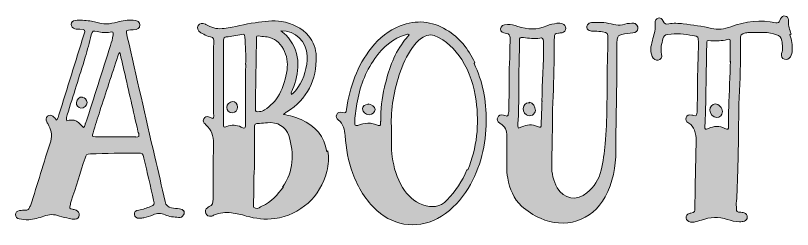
# Model space of a CAD drawing. Header units: inches. Extents: x 148 to 932, y -934 to -146.
# Drawn here: x 152 to 932, y -568 to -354 of the extents above; entities that cross this region are included whole.
import ezdxf

# ---------------------------------------------------------------- set-up
doc = ezdxf.new("R2010")
doc.units = ezdxf.units.IN
doc.header["$MEASUREMENT"] = 0
doc.layers.add('Layer 1', color=7, linetype='Continuous')

# ---------------------------------------------------------------- blocks, each defined once
blk = doc.blocks.new('block 4')
at = {"layer": 'Layer 1', "true_color": 0xfd2b7b}
h = blk.add_hatch(color=230, dxfattribs=at)
h.dxf.hatch_style = 2
edge = h.paths.add_edge_path()
edge.add_spline(control_points=[(320.42, -549.39), (321.28, -550.82), (321.28, -552.26), (320.42, -553.69), (319.27, -555.7), (317.55, -556.56), (315.26, -556.28), (310.66, -555.99), (306.07, -555.42), (301.77, -553.69), (297.75, -551.97), (293.73, -551.97), (289.71, -553.69), (286.84, -554.84), (283.69, -555.99), (280.53, -556.56), (279.09, -556.85), (277.66, -557.14), (276.22, -557.14), (273.07, -557.14), (271.35, -555.7), (271.06, -553.41), (270.77, -551.11), (272.21, -549.1), (275.36, -548.82), (279.67, -548.24), (283.4, -546.81), (287.13, -545.37), (291.15, -543.65), (291.15, -543.36), (290.29, -539.06), (287.13, -524.99), (283.97, -510.93), (280.53, -496.87), (279.38, -491.7), (279.38, -491.7), (274.22, -491.7), (258.43, -491.99), (242.64, -491.7), (226.86, -492.56), (222.84, -492.85), (222.56, -493.14), (221.41, -496.87), (216.82, -511.22), (212.22, -525.57), (207.63, -539.92), (207.06, -541.35), (206.77, -542.79), (206.48, -544.22), (205.62, -547.09), (205.91, -547.38), (208.78, -547.95), (209.93, -548.24), (211.36, -548.53), (212.51, -549.1), (214.52, -549.96), (215.95, -551.68), (215.67, -553.98), (215.38, -556.28), (213.95, -557.71), (211.65, -558), (209.64, -558.29), (207.63, -558), (205.62, -557.42), (202.46, -556.56), (199.02, -555.99), (195.86, -554.84), (190.41, -552.83), (185.24, -553.12), (180.08, -555.13), (175.2, -556.85), (170.03, -558), (164.87, -558.57), (161.71, -558.86), (158.55, -558.29), (155.4, -557.71), (153.1, -557.42), (151.67, -555.42), (151.67, -553.41), (151.67, -551.4), (153.1, -549.68), (155.68, -549.39), (157.69, -549.1), (159.7, -549.1), (161.71, -549.1), (163.72, -549.1), (165.16, -548.24), (165.73, -546.23), (166.02, -545.66), (166.3, -545.08), (166.59, -544.51), (173.76, -522.99), (180.08, -501.17), (186.97, -479.65), (188.98, -473.05), (187.25, -467.59), (184.1, -462.14), (183.81, -461.57), (183.24, -460.99), (182.95, -460.42), (181.8, -458.12), (182.09, -456.11), (183.81, -454.68), (185.24, -453.24), (187.25, -453.24), (189.26, -454.68), (189.84, -455.25), (190.41, -455.83), (190.98, -456.4), (191.56, -456.98), (191.85, -457.84), (192.42, -458.7), (194.43, -456.69), (194.72, -454.97), (195.29, -453.24), (203.61, -426.55), (211.94, -399.86), (220.26, -373.17), (221.98, -367.72), (221.98, -367.72), (216.24, -367.43), (214.52, -367.43), (212.8, -367.43), (211.36, -367.14), (209.07, -366.57), (207.63, -364.56), (207.63, -362.55), (207.63, -360.54), (209.07, -358.82), (211.65, -358.53), (216.53, -358.25), (221.41, -358.25), (226.29, -359.11), (228.3, -359.39), (230.3, -359.68), (232.31, -360.26), (239.49, -362.84), (246.66, -362.26), (253.84, -360.26), (259, -358.82), (264.17, -357.96), (269.62, -358.25), (273.93, -358.53), (276.51, -360.26), (276.51, -363.12), (276.51, -366.28), (274.22, -368), (269.62, -368), (261.59, -368), (262.45, -368.58), (263.88, -374.89), (273.07, -415.07), (282.25, -455.25), (291.44, -495.43), (294.88, -510.36), (298.61, -525.28), (301.77, -540.2), (302.63, -544.22), (304.92, -545.94), (308.37, -546.52), (310.95, -547.09), (313.53, -547.38), (316.12, -547.67), (318.13, -547.95), (319.85, -548.53), (321, -550.25), (321, -550.25), (320.42, -549.39), (320.42, -549.39)], knot_values=[0, 0, 0, 0, 1, 1, 1, 2, 2, 2, 3, 3, 3, 4, 4, 4, 5, 5, 5, 6, 6, 6, 7, 7, 7, 8, 8, 8, 9, 9, 9, 10, 10, 10, 11, 11, 11, 12, 12, 12, 13, 13, 13, 14, 14, 14, 15, 15, 15, 16, 16, 16, 17, 17, 17, 18, 18, 18, 19, 19, 19, 20, 20, 20, 21, 21, 21, 22, 22, 22, 23, 23, 23, 24, 24, 24, 25, 25, 25, 26, 26, 26, 27, 27, 27, 28, 28, 28, 29, 29, 29, 30, 30, 30, 31, 31, 31, 32, 32, 32, 33, 33, 33, 34, 34, 34, 35, 35, 35, 36, 36, 36, 37, 37, 37, 38, 38, 38, 39, 39, 39, 40, 40, 40, 41, 41, 41, 42, 42, 42, 43, 43, 43, 44, 44, 44, 45, 45, 45, 46, 46, 46, 47, 47, 47, 48, 48, 48, 49, 49, 49, 50, 50, 50, 51, 51, 51, 52, 52, 52, 53, 53, 53, 54, 54, 54, 55, 55, 55, 56, 56, 56, 56], degree=3, periodic=1)
edge = h.paths.add_edge_path()
edge.add_spline(control_points=[(221.98, -462.14), (230.3, -436.02), (238.63, -409.9), (246.95, -383.79), (248.1, -380.34), (249.25, -376.9), (249.53, -373.17), (249.82, -370.3), (249.53, -369.73), (246.66, -370.3), (242.36, -371.16), (238.05, -370.87), (233.75, -369.73), (229.44, -368.58), (228.87, -368.86), (227.72, -373.17), (225.71, -380.63), (223.99, -388.09), (221.69, -395.56), (215.67, -414.79), (209.64, -434.01), (203.61, -453.24), (203.04, -454.97), (202.18, -456.69), (203.04, -459.27), (206.48, -458.41), (209.64, -458.12), (212.8, -459.56), (215.95, -460.99), (217.39, -464.15), (219.97, -465.87), (221.41, -464.72), (221.41, -463.29), (221.69, -462.14), (221.69, -462.14), (221.98, -462.14), (221.98, -462.14)], knot_values=[0, 0, 0, 0, 1, 1, 1, 2, 2, 2, 3, 3, 3, 4, 4, 4, 5, 5, 5, 6, 6, 6, 7, 7, 7, 8, 8, 8, 9, 9, 9, 10, 10, 10, 11, 11, 11, 12, 12, 12, 12], degree=3, periodic=1)
edge = h.paths.add_edge_path()
edge.add_spline(control_points=[(218.54, -435.74), (221.41, -435.74), (223.42, -438.03), (223.42, -440.9), (223.42, -444.06), (220.55, -446.93), (217.39, -446.64), (214.52, -446.35), (212.51, -443.77), (212.8, -440.9), (213.08, -437.75), (215.67, -435.16), (218.82, -435.45), (218.82, -435.45), (218.54, -435.74), (218.54, -435.74)], knot_values=[0, 0, 0, 0, 1, 1, 1, 2, 2, 2, 3, 3, 3, 4, 4, 4, 5, 5, 5, 5], degree=3, periodic=1)
edge = h.paths.add_edge_path()
edge.add_spline(control_points=[(272.49, -475.63), (275.65, -475.63), (275.94, -475.06), (275.36, -472.18), (275.08, -471.32), (274.79, -470.46), (274.5, -469.6), (269.91, -449.51), (265.32, -429.42), (260.73, -409.33), (259.29, -403.31), (257.86, -397.28), (256.42, -390.68), (254.7, -391.82), (254.7, -393.26), (254.41, -394.41), (248.38, -412.78), (242.36, -431.14), (236.33, -449.51), (234.04, -456.69), (231.74, -463.86), (229.44, -471.32), (228.3, -474.77), (228.58, -475.34), (232.03, -475.34), (245.51, -475.34), (259, -475.34), (272.49, -475.34), (272.49, -475.34), (272.49, -475.63), (272.49, -475.63)], knot_values=[0, 0, 0, 0, 1, 1, 1, 2, 2, 2, 3, 3, 3, 4, 4, 4, 5, 5, 5, 6, 6, 6, 7, 7, 7, 8, 8, 8, 9, 9, 9, 10, 10, 10, 10], degree=3, periodic=1)
h = blk.add_hatch(color=230, dxfattribs=at)
h.dxf.hatch_style = 2
edge = h.paths.add_edge_path()
edge.add_spline(control_points=[(465.35, -489.4), (466.5, -496.29), (465.93, -503.18), (464.21, -510.07), (457.89, -535.33), (437.8, -553.69), (411.97, -557.42), (402.21, -558.86), (392.74, -557.42), (383.27, -554.84), (378.39, -553.41), (373.51, -552.26), (368.35, -551.68), (362.32, -550.82), (356.87, -551.68), (351.41, -553.69), (350.26, -554.27), (349.12, -554.84), (347.97, -555.13), (345.67, -555.42), (343.66, -554.56), (342.8, -552.26), (341.94, -549.96), (342.52, -547.95), (344.24, -546.52), (344.81, -546.23), (345.39, -545.66), (345.96, -545.37), (349.69, -544.22), (349.98, -541.35), (349.98, -537.91), (349.98, -525.85), (349.98, -513.8), (349.98, -501.75), (349.98, -495.14), (350.55, -488.55), (350.55, -481.94), (350.26, -474.77), (348.54, -468.17), (342.8, -463.29), (342.23, -462.71), (341.65, -462.14), (341.08, -461.57), (339.93, -460.13), (339.93, -458.7), (340.79, -457.26), (341.65, -455.54), (343.38, -454.68), (345.39, -455.25), (346.82, -455.54), (348.26, -456.4), (349.69, -456.98), (351.13, -455.54), (350.55, -453.82), (350.55, -452.38), (350.55, -429.71), (350.55, -407.04), (350.55, -384.36), (350.55, -381.78), (351.41, -378.91), (350.55, -376.9), (349.4, -374.6), (345.96, -375.18), (343.66, -374.03), (341.65, -372.88), (339.65, -372.02), (337.64, -370.87), (334.48, -368.86), (333.62, -366), (335.05, -363.7), (336.49, -361.4), (339.07, -360.83), (342.23, -362.26), (343.09, -362.55), (343.95, -363.12), (344.81, -363.7), (349.98, -366.57), (355.43, -367.43), (361.17, -366.57), (371.79, -365.13), (381.84, -362.26), (392.17, -360.83), (401.06, -359.68), (409.96, -358.25), (418.86, -359.68), (429.77, -361.4), (438.95, -366), (446.12, -374.32), (451, -380.06), (453.3, -386.95), (453.59, -394.41), (454.16, -418.52), (444.69, -437.46), (424.02, -450.37), (423.16, -450.95), (422.02, -451.24), (420.87, -452.96), (427.18, -454.1), (432.92, -455.54), (438.38, -458.12), (452.73, -464.44), (461.91, -474.77), (464.21, -490.55), (464.21, -490.55), (465.35, -489.4), (465.35, -489.4)], knot_values=[0, 0, 0, 0, 1, 1, 1, 2, 2, 2, 3, 3, 3, 4, 4, 4, 5, 5, 5, 6, 6, 6, 7, 7, 7, 8, 8, 8, 9, 9, 9, 10, 10, 10, 11, 11, 11, 12, 12, 12, 13, 13, 13, 14, 14, 14, 15, 15, 15, 16, 16, 16, 17, 17, 17, 18, 18, 18, 19, 19, 19, 20, 20, 20, 21, 21, 21, 22, 22, 22, 23, 23, 23, 24, 24, 24, 25, 25, 25, 26, 26, 26, 27, 27, 27, 28, 28, 28, 29, 29, 29, 30, 30, 30, 31, 31, 31, 32, 32, 32, 33, 33, 33, 34, 34, 34, 35, 35, 35, 35], degree=3, periodic=1)
edge = h.paths.add_edge_path()
edge.add_spline(control_points=[(382.7, -402.73), (383.27, -393.55), (382.41, -384.36), (381.84, -375.18), (381.84, -372.88), (380.97, -372.02), (378.68, -372.6), (373.51, -373.46), (368.35, -374.32), (363.18, -375.18), (361.46, -375.47), (360.6, -376.33), (360.6, -378.05), (360.6, -381.49), (360.31, -384.94), (360.31, -388.38), (360.31, -399.86), (360.31, -411.34), (360.31, -422.82), (360.31, -433.44), (360.31, -444.06), (360.31, -454.68), (360.31, -457.26), (360.31, -459.84), (360.31, -462.43), (360.31, -465.87), (360.6, -466.16), (363.75, -465.01), (368.63, -463), (373.51, -463.29), (378.1, -465.58), (378.68, -465.87), (379.25, -466.16), (379.83, -466.44), (381.55, -467.02), (382.41, -466.44), (382.41, -464.72), (382.41, -463.58), (382.41, -462.43), (382.41, -461.28), (382.41, -448.36), (382.41, -435.45), (382.41, -422.53), (382.41, -415.93), (382.41, -409.33), (382.98, -402.73), (382.98, -402.73), (382.7, -402.73), (382.7, -402.73)], knot_values=[0, 0, 0, 0, 1, 1, 1, 2, 2, 2, 3, 3, 3, 4, 4, 4, 5, 5, 5, 6, 6, 6, 7, 7, 7, 8, 8, 8, 9, 9, 9, 10, 10, 10, 11, 11, 11, 12, 12, 12, 13, 13, 13, 14, 14, 14, 15, 15, 15, 16, 16, 16, 16], degree=3, periodic=1)
edge = h.paths.add_edge_path()
edge.add_spline(control_points=[(369.49, -439.76), (372.36, -439.76), (374.66, -442.34), (374.66, -445.5), (374.66, -448.65), (372.36, -451.24), (369.21, -451.24), (366.05, -451.24), (363.75, -448.94), (363.75, -445.78), (363.75, -442.91), (366.62, -440.04), (369.49, -440.04), (369.49, -440.04), (369.49, -439.76), (369.49, -439.76)], knot_values=[0, 0, 0, 0, 1, 1, 1, 2, 2, 2, 3, 3, 3, 4, 4, 4, 5, 5, 5, 5], degree=3, periodic=1)
edge = h.paths.add_edge_path()
edge.add_spline(control_points=[(419.72, -525.85), (430.91, -509.78), (431.77, -492.28), (426.03, -474.19), (423.16, -465.01), (414.27, -460.13), (404.51, -461.28), (401.93, -461.57), (399.34, -461.57), (396.76, -461.85), (391.59, -462.14), (391.59, -462.14), (391.59, -467.31), (391.59, -479.93), (391.59, -492.56), (391.59, -506.63), (390.45, -518.11), (391.31, -531.31), (390.45, -544.51), (390.45, -546.23), (391.31, -546.52), (392.74, -547.09), (395.61, -548.24), (397.05, -545.66), (399.06, -544.8), (408.53, -540.78), (414.84, -533.6), (420.58, -525.57), (420.58, -525.57), (419.72, -525.85), (419.72, -525.85)], knot_values=[0, 0, 0, 0, 1, 1, 1, 2, 2, 2, 3, 3, 3, 4, 4, 4, 5, 5, 5, 6, 6, 6, 7, 7, 7, 8, 8, 8, 9, 9, 9, 10, 10, 10, 10], degree=3, periodic=1)
edge = h.paths.add_edge_path()
edge.add_spline(control_points=[(392.46, -430.86), (392.46, -435.74), (392.46, -441.19), (392.46, -446.64), (392.46, -450.37), (393.32, -450.95), (396.76, -450.09), (398.48, -449.8), (400.2, -449.51), (401.64, -448.36), (407.67, -444.35), (413.12, -439.47), (416.56, -432.58), (420.58, -424.83), (423.16, -416.79), (424.31, -408.18), (425.17, -401.01), (424.31, -393.83), (420.58, -387.23), (416.85, -380.63), (411.68, -376.33), (404.22, -375.18), (401.93, -374.89), (399.63, -374.6), (397.33, -374.32), (393.6, -373.74), (393.6, -373.74), (393.6, -377.48), (393.32, -394.98), (393.03, -412.49), (392.74, -430.57), (392.74, -430.57), (392.46, -430.86), (392.46, -430.86)], knot_values=[0, 0, 0, 0, 1, 1, 1, 2, 2, 2, 3, 3, 3, 4, 4, 4, 5, 5, 5, 6, 6, 6, 7, 7, 7, 8, 8, 8, 9, 9, 9, 10, 10, 10, 11, 11, 11, 11], degree=3, periodic=1)
edge = h.paths.add_edge_path()
edge.add_spline(control_points=[(418, -368.86), (420.58, -371.16), (423.45, -373.17), (425.75, -376.04), (431.77, -383.79), (434.93, -392.4), (435.22, -402.16), (435.22, -411.05), (433.21, -419.66), (429.77, -427.99), (429.19, -429.42), (428.04, -430.57), (428.62, -432.87), (431.49, -430.86), (433.5, -428.56), (435.22, -425.98), (441.53, -416.22), (444.69, -405.6), (444.4, -394.12), (444.12, -379.77), (432.64, -368.58), (418, -368.86)], knot_values=[0, 0, 0, 0, 1, 1, 1, 2, 2, 2, 3, 3, 3, 4, 4, 4, 5, 5, 5, 6, 6, 6, 7, 7, 7, 7], degree=3, periodic=1)
h = blk.add_hatch(color=230, dxfattribs=at)
h.dxf.hatch_style = 2
edge = h.paths.add_edge_path()
edge.add_spline(control_points=[(612, -401.87), (620.62, -419.66), (624.35, -438.61), (624.35, -459.84), (624.06, -482.81), (618.89, -506.05), (605.98, -527.29), (599.09, -538.48), (590.48, -547.95), (579.29, -555.13), (558.34, -568.33), (532.79, -566.04), (514.42, -549.39), (503.23, -539.06), (495.48, -526.43), (490.32, -512.08), (485.72, -499.74), (483.43, -487.11), (482.57, -474.19), (482.28, -468.17), (480.84, -462.43), (475.68, -458.41), (473.96, -456.98), (473.09, -455.25), (474.24, -452.96), (475.1, -450.95), (476.83, -450.37), (479.98, -450.95), (483.43, -451.52), (483.43, -451.52), (484, -447.79), (487.16, -425.12), (494.62, -404.17), (508.97, -386.08), (516.72, -376.33), (526.19, -368.58), (537.96, -363.99), (554.03, -357.67), (569.53, -359.11), (584.16, -368), (597.37, -375.75), (606.26, -387.23), (612.87, -400.72), (612.87, -400.72), (612, -401.87), (612, -401.87)], knot_values=[0, 0, 0, 0, 1, 1, 1, 2, 2, 2, 3, 3, 3, 4, 4, 4, 5, 5, 5, 6, 6, 6, 7, 7, 7, 8, 8, 8, 9, 9, 9, 10, 10, 10, 11, 11, 11, 12, 12, 12, 13, 13, 13, 14, 14, 14, 15, 15, 15, 15], degree=3, periodic=1)
edge = h.paths.add_edge_path()
edge.add_spline(control_points=[(518.44, -459.56), (518.15, -448.08), (519.59, -436.6), (522.17, -425.4), (525.9, -409.33), (531.07, -393.83), (540.83, -380.34), (542.55, -377.76), (544.85, -375.47), (546.86, -373.17), (546.57, -372.88), (546.28, -372.6), (545.99, -372.31), (545.42, -372.31), (544.85, -372.31), (544.27, -372.6), (530.49, -376.61), (520.45, -385.51), (512.41, -396.7), (502.66, -410.48), (497.2, -425.98), (494.33, -442.34), (493.19, -448.65), (492.32, -454.97), (492.32, -461.28), (492.32, -463), (492.61, -464.72), (495.19, -463.86), (502.08, -461.28), (508.97, -460.71), (515.86, -463.86), (517.29, -464.44), (518.15, -463.86), (518.15, -462.43), (518.15, -461.57), (518.15, -460.71), (518.15, -459.84), (518.15, -459.84), (518.44, -459.56), (518.44, -459.56)], knot_values=[0, 0, 0, 0, 1, 1, 1, 2, 2, 2, 3, 3, 3, 4, 4, 4, 5, 5, 5, 6, 6, 6, 7, 7, 7, 8, 8, 8, 9, 9, 9, 10, 10, 10, 11, 11, 11, 12, 12, 12, 13, 13, 13, 13], degree=3, periodic=1)
edge = h.paths.add_edge_path()
edge.add_spline(control_points=[(505.81, -442.34), (508.97, -442.34), (512.41, -445.21), (512.7, -448.08), (512.7, -450.66), (509.83, -453.24), (506.67, -453.24), (503.23, -453.24), (500.07, -450.37), (500.07, -447.22), (500.07, -444.63), (502.37, -442.91), (505.81, -442.91), (505.81, -442.91), (505.81, -442.34), (505.81, -442.34)], knot_values=[0, 0, 0, 0, 1, 1, 1, 2, 2, 2, 3, 3, 3, 4, 4, 4, 5, 5, 5, 5], degree=3, periodic=1)
edge = h.paths.add_edge_path()
edge.add_spline(control_points=[(605.69, -508.63), (614.87, -486.25), (617.46, -463), (614.01, -439.18), (612, -424.54), (607.7, -410.48), (599.66, -397.85), (592.77, -387.23), (584.16, -378.62), (572.11, -373.74), (569.53, -372.88), (567.23, -372.88), (564.65, -373.74), (559.48, -375.47), (555.75, -378.62), (552.6, -382.64), (545.99, -390.68), (541.69, -399.86), (538.24, -409.62), (531.36, -428.56), (528.2, -448.36), (529.06, -464.72), (529.06, -477.64), (528.77, -486.54), (529.92, -495.43), (531.36, -506.34), (534.51, -516.67), (540.25, -526.14), (545.13, -534.18), (551.73, -540.49), (560.63, -543.65), (569.53, -546.81), (577.85, -546.23), (585.03, -538.77), (593.64, -529.87), (600.24, -519.83), (604.83, -508.35), (604.83, -508.35), (605.69, -508.63), (605.69, -508.63)], knot_values=[0, 0, 0, 0, 1, 1, 1, 2, 2, 2, 3, 3, 3, 4, 4, 4, 5, 5, 5, 6, 6, 6, 7, 7, 7, 8, 8, 8, 9, 9, 9, 10, 10, 10, 11, 11, 11, 12, 12, 12, 13, 13, 13, 13], degree=3, periodic=1)
h = blk.add_hatch(color=230, dxfattribs=at)
h.dxf.hatch_style = 2
edge = h.paths.add_edge_path()
edge.add_spline(control_points=[(929.13, -373.17), (930.85, -378.05), (931.71, -383.22), (931.43, -388.38), (931.43, -390.68), (930.85, -392.97), (929.7, -394.98), (928.27, -397.56), (925.97, -398.43), (923.68, -397.56), (921.38, -396.7), (919.95, -394.41), (920.81, -391.82), (922.53, -387.52), (921.67, -383.22), (921.09, -378.91), (920.52, -375.75), (918.8, -373.74), (915.64, -372.88), (911.62, -371.74), (907.61, -370.59), (903.3, -370.59), (898.71, -370.59), (894.12, -370.59), (889.52, -370.59), (887.8, -370.59), (886.08, -370.87), (884.65, -371.16), (880.05, -372.31), (879.48, -373.17), (879.48, -377.76), (879.48, -383.79), (879.48, -389.82), (879.48, -395.84), (879.48, -413.64), (878.33, -431.43), (877.76, -449.23), (877.76, -450.66), (877.76, -452.1), (877.76, -453.53), (877.47, -473.91), (877.47, -494.29), (876.61, -514.66), (876.32, -522.99), (876.32, -531.6), (875.46, -539.92), (875.17, -542.5), (875.46, -545.08), (875.46, -547.67), (875.46, -549.96), (876.61, -551.11), (878.91, -551.11), (880.34, -551.11), (881.77, -551.11), (883.21, -551.68), (885.22, -552.55), (886.37, -553.98), (886.37, -555.99), (886.37, -558), (885.22, -559.15), (883.5, -560.01), (882.06, -560.58), (880.34, -560.58), (878.62, -560.58), (874.31, -560.58), (870.29, -559.43), (866.28, -558.29), (857.67, -555.42), (849.06, -555.99), (840.45, -558.86), (838.15, -559.72), (835.57, -560.3), (832.98, -560.87), (831.84, -561.16), (830.4, -561.16), (829.25, -560.87), (826.67, -560.58), (825.23, -558.86), (824.95, -556.85), (824.66, -554.84), (825.81, -553.12), (828.11, -552.26), (828.68, -551.97), (829.25, -551.97), (829.83, -551.97), (833.85, -550.82), (833.85, -550.82), (833.85, -546.23), (833.85, -537.34), (833.85, -528.44), (834.13, -519.54), (834.42, -506.05), (834.71, -492.56), (834.99, -479.07), (834.99, -475.63), (834.71, -472.18), (833.27, -468.74), (832.12, -465.87), (830.69, -463.29), (827.53, -461.57), (824.66, -460.13), (824.09, -458.12), (824.95, -456.11), (825.81, -453.82), (827.82, -452.96), (830.69, -453.53), (831.26, -453.53), (831.84, -453.82), (832.41, -454.1), (834.71, -454.97), (835.57, -453.82), (835.86, -451.81), (836.14, -450.09), (836.14, -448.36), (836.14, -446.64), (836.14, -439.47), (836.43, -432.29), (836.43, -425.12), (836.14, -410.19), (837.29, -395.27), (837.29, -380.34), (837.29, -374.6), (837.29, -374.6), (831.84, -373.74), (823.51, -372.31), (815.19, -371.16), (806.58, -372.6), (803.71, -373.17), (802.27, -374.32), (801.7, -376.9), (800.55, -382.07), (798.83, -386.95), (800.27, -392.4), (801.13, -395.56), (799.41, -397.85), (796.82, -398.43), (794.53, -399), (791.94, -397.56), (790.79, -394.7), (789.65, -391.54), (789.07, -388.38), (789.65, -385.22), (790.22, -382.35), (790.79, -379.48), (791.66, -376.61), (793.09, -371.74), (794.24, -366.85), (793.95, -361.69), (793.67, -358.53), (794.81, -356.81), (796.82, -356.24), (798.83, -355.66), (800.84, -356.52), (801.99, -359.39), (803.14, -362.26), (804.86, -362.55), (807.44, -361.98), (812.32, -361.11), (817.2, -361.4), (822.08, -361.98), (831.55, -363.12), (841.02, -364.27), (850.2, -366.57), (856.8, -368.29), (863.41, -367.14), (869.72, -364.85), (884.65, -359.39), (899.57, -357.67), (915.07, -360.83), (917.08, -361.11), (918.51, -360.83), (919.08, -358.53), (919.08, -357.96), (919.37, -357.38), (919.66, -356.81), (920.81, -354.8), (922.24, -353.65), (924.54, -354.23), (926.55, -354.51), (927.41, -355.95), (927.7, -357.96), (927.7, -358.53), (927.7, -359.11), (927.7, -359.68), (927.7, -363.99), (928.84, -368), (930.28, -372.02), (930.28, -372.02), (929.13, -373.17), (929.13, -373.17)], knot_values=[0, 0, 0, 0, 1, 1, 1, 2, 2, 2, 3, 3, 3, 4, 4, 4, 5, 5, 5, 6, 6, 6, 7, 7, 7, 8, 8, 8, 9, 9, 9, 10, 10, 10, 11, 11, 11, 12, 12, 12, 13, 13, 13, 14, 14, 14, 15, 15, 15, 16, 16, 16, 17, 17, 17, 18, 18, 18, 19, 19, 19, 20, 20, 20, 21, 21, 21, 22, 22, 22, 23, 23, 23, 24, 24, 24, 25, 25, 25, 26, 26, 26, 27, 27, 27, 28, 28, 28, 29, 29, 29, 30, 30, 30, 31, 31, 31, 32, 32, 32, 33, 33, 33, 34, 34, 34, 35, 35, 35, 36, 36, 36, 37, 37, 37, 38, 38, 38, 39, 39, 39, 40, 40, 40, 41, 41, 41, 42, 42, 42, 43, 43, 43, 44, 44, 44, 45, 45, 45, 46, 46, 46, 47, 47, 47, 48, 48, 48, 49, 49, 49, 50, 50, 50, 51, 51, 51, 52, 52, 52, 53, 53, 53, 54, 54, 54, 55, 55, 55, 56, 56, 56, 57, 57, 57, 58, 58, 58, 59, 59, 59, 60, 60, 60, 61, 61, 61, 62, 62, 62, 63, 63, 63, 63], degree=3, periodic=1)
edge = h.paths.add_edge_path()
edge.add_spline(control_points=[(869.15, -400.43), (869.15, -392.4), (869.15, -386.37), (869.15, -380.34), (869.15, -377.48), (869.15, -377.19), (866.28, -377.76), (860.82, -379.2), (855.37, -379.2), (849.63, -378.91), (845.61, -378.62), (845.61, -378.62), (845.61, -382.93), (845.33, -400.15), (845.04, -417.37), (844.75, -434.59), (844.46, -444.63), (844.46, -454.68), (843.89, -464.72), (843.6, -468.17), (844.18, -468.45), (847.33, -467.02), (852.79, -464.44), (858.24, -464.15), (863.98, -467.02), (867.14, -468.45), (867.43, -468.17), (867.43, -464.44), (867.43, -458.41), (867.43, -452.38), (867.71, -446.35), (868.28, -430), (868.86, -413.64), (869.43, -399.29), (869.43, -399.29), (869.15, -400.43), (869.15, -400.43)], knot_values=[0, 0, 0, 0, 1, 1, 1, 2, 2, 2, 3, 3, 3, 4, 4, 4, 5, 5, 5, 6, 6, 6, 7, 7, 7, 8, 8, 8, 9, 9, 9, 10, 10, 10, 11, 11, 11, 12, 12, 12, 12], degree=3, periodic=1)
edge = h.paths.add_edge_path()
edge.add_spline(control_points=[(861.4, -450.09), (861.4, -453.53), (858.81, -456.11), (855.66, -456.11), (852.21, -456.11), (848.77, -452.38), (848.77, -448.65), (848.77, -445.21), (851.35, -442.34), (854.22, -442.34), (857.67, -442.34), (861.4, -446.35), (861.4, -450.09)], knot_values=[0, 0, 0, 0, 1, 1, 1, 2, 2, 2, 3, 3, 3, 4, 4, 4, 4], degree=3, periodic=1)
h = blk.add_hatch(color=230, dxfattribs=at)
h.dxf.hatch_style = 2
edge = h.paths.add_edge_path()
edge.add_spline(control_points=[(772.43, -361.4), (775.02, -361.98), (776.74, -364.27), (776.45, -366.57), (776.16, -368.86), (774.44, -370.87), (771.57, -371.16), (767.84, -371.45), (764.11, -371.74), (760.38, -372.6), (756.93, -373.46), (756.36, -374.03), (755.79, -377.48), (755.5, -379.2), (755.5, -380.92), (755.5, -382.64), (755.5, -391.25), (755.5, -399.86), (755.5, -408.47), (755.21, -435.45), (754.35, -462.43), (754.35, -489.4), (754.35, -505.48), (751.48, -521.26), (743.73, -535.61), (730.53, -560.3), (702.4, -568.05), (678.58, -557.14), (671.7, -553.98), (665.09, -549.96), (659.64, -544.8), (651.61, -537.34), (647.87, -527.58), (645.87, -516.96), (644.14, -508.63), (645.01, -500.31), (645.01, -491.99), (645.01, -486.25), (645.01, -480.51), (645.01, -474.77), (645.01, -469.32), (643.28, -464.72), (638.12, -461.85), (635.25, -460.13), (634.67, -457.84), (635.82, -455.83), (636.68, -453.82), (638.69, -452.96), (641.56, -453.53), (642.42, -453.82), (643.28, -454.1), (644.14, -454.39), (645.58, -454.97), (646.15, -454.1), (646.44, -452.67), (646.73, -450.95), (647.01, -449.23), (647.01, -447.5), (647.01, -439.47), (647.3, -431.43), (647.3, -423.39), (647.01, -408.76), (648.16, -394.12), (648.16, -379.48), (648.16, -378.34), (648.16, -377.19), (648.16, -376.04), (648.16, -373.46), (647.3, -372.02), (644.72, -371.74), (640.41, -371.16), (638.69, -369.73), (638.69, -367.14), (638.69, -364.27), (641.27, -362.55), (645.58, -362.55), (649.02, -362.55), (652.47, -363.41), (655.91, -364.56), (665.67, -367.72), (675.43, -368.29), (685.18, -363.99), (688.34, -362.55), (691.79, -361.98), (695.23, -361.4), (697.24, -361.11), (699.25, -361.11), (700.97, -361.98), (702.98, -362.84), (704.13, -364.27), (704.13, -366.57), (704.13, -368.86), (702.69, -370.3), (700.4, -370.87), (699.25, -371.16), (697.81, -371.16), (696.66, -371.45), (693.22, -371.74), (692.65, -372.31), (692.65, -375.75), (692.36, -382.07), (692.36, -388.38), (692.36, -394.7), (692.36, -412.49), (691.5, -430.28), (690.92, -448.08), (690.92, -451.24), (690.92, -454.39), (690.92, -457.55), (690.64, -473.05), (690.35, -488.55), (690.06, -504.04), (689.78, -512.08), (691.79, -519.54), (695.52, -526.43), (701.55, -537.91), (715.61, -540.2), (725.37, -531.6), (732.54, -525.57), (737.42, -518.11), (739.72, -508.92), (741.72, -500.31), (742.87, -491.41), (743.73, -482.52), (745.74, -457.84), (745.45, -433.15), (745.74, -408.47), (745.74, -397.85), (746.6, -387.23), (746.32, -376.61), (746.32, -371.45), (746.03, -371.16), (741.15, -370.01), (738.57, -369.44), (735.98, -369.44), (733.11, -369.44), (731.68, -369.44), (730.25, -369.44), (728.81, -369.15), (726.8, -368.86), (725.65, -367.72), (725.37, -365.71), (725.08, -363.7), (725.94, -362.26), (727.66, -361.4), (729.1, -360.83), (730.53, -360.54), (731.97, -360.54), (738.85, -360.26), (745.74, -360.83), (752.34, -362.55), (755.21, -363.41), (758.08, -363.41), (760.95, -362.84), (764.11, -361.98), (767.27, -361.4), (770.42, -361.4), (771.57, -361.4), (773.01, -361.4), (774.16, -361.69), (774.16, -361.69), (772.43, -361.4), (772.43, -361.4)], knot_values=[0, 0, 0, 0, 1, 1, 1, 2, 2, 2, 3, 3, 3, 4, 4, 4, 5, 5, 5, 6, 6, 6, 7, 7, 7, 8, 8, 8, 9, 9, 9, 10, 10, 10, 11, 11, 11, 12, 12, 12, 13, 13, 13, 14, 14, 14, 15, 15, 15, 16, 16, 16, 17, 17, 17, 18, 18, 18, 19, 19, 19, 20, 20, 20, 21, 21, 21, 22, 22, 22, 23, 23, 23, 24, 24, 24, 25, 25, 25, 26, 26, 26, 27, 27, 27, 28, 28, 28, 29, 29, 29, 30, 30, 30, 31, 31, 31, 32, 32, 32, 33, 33, 33, 34, 34, 34, 35, 35, 35, 36, 36, 36, 37, 37, 37, 38, 38, 38, 39, 39, 39, 40, 40, 40, 41, 41, 41, 42, 42, 42, 43, 43, 43, 44, 44, 44, 45, 45, 45, 46, 46, 46, 47, 47, 47, 48, 48, 48, 49, 49, 49, 50, 50, 50, 51, 51, 51, 52, 52, 52, 53, 53, 53, 54, 54, 54, 54], degree=3, periodic=1)
edge = h.paths.add_edge_path()
edge.add_spline(control_points=[(680.02, -439.76), (680.59, -420.81), (682.03, -401.87), (681.74, -382.93), (681.74, -381.78), (681.74, -380.63), (681.74, -379.48), (681.45, -376.61), (680.88, -375.75), (678.01, -376.33), (672.56, -377.48), (667.1, -376.33), (661.65, -375.75), (657.92, -375.47), (657.63, -375.47), (657.63, -379.2), (657.63, -388.67), (657.35, -398.14), (657.06, -407.61), (656.49, -424.83), (657.35, -442.05), (656.2, -459.27), (655.91, -461.57), (655.62, -463.86), (656.49, -466.73), (657.92, -466.16), (658.78, -465.58), (659.93, -465.3), (665.09, -463), (670.26, -462.71), (675.71, -465.01), (679.16, -466.44), (679.44, -466.16), (679.44, -462.43), (679.73, -454.68), (680.02, -446.93), (680.31, -439.18), (680.31, -439.18), (680.02, -439.76), (680.02, -439.76)], knot_values=[0, 0, 0, 0, 1, 1, 1, 2, 2, 2, 3, 3, 3, 4, 4, 4, 5, 5, 5, 6, 6, 6, 7, 7, 7, 8, 8, 8, 9, 9, 9, 10, 10, 10, 11, 11, 11, 12, 12, 12, 13, 13, 13, 13], degree=3, periodic=1)
edge = h.paths.add_edge_path()
edge.add_spline(control_points=[(667.68, -440.61), (670.84, -441.48), (673.71, -445.21), (673.71, -448.94), (673.42, -450.66), (672.56, -452.38), (670.55, -453.53), (668.54, -454.68), (666.53, -454.39), (664.52, -453.24), (661.65, -451.24), (660.5, -447.79), (661.94, -444.63), (663.09, -442.05), (665.67, -440.61), (667.97, -441.19), (667.97, -441.19), (667.68, -440.61), (667.68, -440.61)], knot_values=[0, 0, 0, 0, 1, 1, 1, 2, 2, 2, 3, 3, 3, 4, 4, 4, 5, 5, 5, 6, 6, 6, 6], degree=3, periodic=1)
at = {"layer": 'Layer 1', "lineweight": 0}
for points, knots in [([(320.42, -549.39), (321.28, -550.82), (321.28, -552.26), (320.42, -553.69), (319.27, -555.7), (317.55, -556.56), (315.26, -556.28), (310.66, -555.99), (306.07, -555.42), (301.77, -553.69), (297.75, -551.97), (293.73, -551.97), (289.71, -553.69), (286.84, -554.84), (283.69, -555.99), (280.53, -556.56), (279.09, -556.85), (277.66, -557.14), (276.22, -557.14), (273.07, -557.14), (271.35, -555.7), (271.06, -553.41), (270.77, -551.11), (272.21, -549.1), (275.36, -548.82), (279.67, -548.24), (283.4, -546.81), (287.13, -545.37), (291.15, -543.65), (291.15, -543.36), (290.29, -539.06), (287.13, -524.99), (283.97, -510.93), (280.53, -496.87), (279.38, -491.7), (279.38, -491.7), (274.22, -491.7), (258.43, -491.99), (242.64, -491.7), (226.86, -492.56), (222.84, -492.85), (222.56, -493.14), (221.41, -496.87), (216.82, -511.22), (212.22, -525.57), (207.63, -539.92), (207.06, -541.35), (206.77, -542.79), (206.48, -544.22), (205.62, -547.09), (205.91, -547.38), (208.78, -547.95), (209.93, -548.24), (211.36, -548.53), (212.51, -549.1), (214.52, -549.96), (215.95, -551.68), (215.67, -553.98), (215.38, -556.28), (213.95, -557.71), (211.65, -558), (209.64, -558.29), (207.63, -558), (205.62, -557.42), (202.46, -556.56), (199.02, -555.99), (195.86, -554.84), (190.41, -552.83), (185.24, -553.12), (180.08, -555.13), (175.2, -556.85), (170.03, -558), (164.87, -558.57), (161.71, -558.86), (158.55, -558.29), (155.4, -557.71), (153.1, -557.42), (151.67, -555.42), (151.67, -553.41), (151.67, -551.4), (153.1, -549.68), (155.68, -549.39), (157.69, -549.1), (159.7, -549.1), (161.71, -549.1), (163.72, -549.1), (165.16, -548.24), (165.73, -546.23), (166.02, -545.66), (166.3, -545.08), (166.59, -544.51), (173.76, -522.99), (180.08, -501.17), (186.97, -479.65), (188.98, -473.05), (187.25, -467.59), (184.1, -462.14), (183.81, -461.57), (183.24, -460.99), (182.95, -460.42), (181.8, -458.12), (182.09, -456.11), (183.81, -454.68), (185.24, -453.24), (187.25, -453.24), (189.26, -454.68), (189.84, -455.25), (190.41, -455.83), (190.98, -456.4), (191.56, -456.98), (191.85, -457.84), (192.42, -458.7), (194.43, -456.69), (194.72, -454.97), (195.29, -453.24), (203.61, -426.55), (211.94, -399.86), (220.26, -373.17), (221.98, -367.72), (221.98, -367.72), (216.24, -367.43), (214.52, -367.43), (212.8, -367.43), (211.36, -367.14), (209.07, -366.57), (207.63, -364.56), (207.63, -362.55), (207.63, -360.54), (209.07, -358.82), (211.65, -358.53), (216.53, -358.25), (221.41, -358.25), (226.29, -359.11), (228.3, -359.39), (230.3, -359.68), (232.31, -360.26), (239.49, -362.84), (246.66, -362.26), (253.84, -360.26), (259, -358.82), (264.17, -357.96), (269.62, -358.25), (273.93, -358.53), (276.51, -360.26), (276.51, -363.12), (276.51, -366.28), (274.22, -368), (269.62, -368), (261.59, -368), (262.45, -368.58), (263.88, -374.89), (273.07, -415.07), (282.25, -455.25), (291.44, -495.43), (294.88, -510.36), (298.61, -525.28), (301.77, -540.2), (302.63, -544.22), (304.92, -545.94), (308.37, -546.52), (310.95, -547.09), (313.53, -547.38), (316.12, -547.67), (318.13, -547.95), (319.85, -548.53), (321, -550.25), (321, -550.25), (320.42, -549.39), (320.42, -549.39)], [0, 0, 0, 0, 1, 1, 1, 2, 2, 2, 3, 3, 3, 4, 4, 4, 5, 5, 5, 6, 6, 6, 7, 7, 7, 8, 8, 8, 9, 9, 9, 10, 10, 10, 11, 11, 11, 12, 12, 12, 13, 13, 13, 14, 14, 14, 15, 15, 15, 16, 16, 16, 17, 17, 17, 18, 18, 18, 19, 19, 19, 20, 20, 20, 21, 21, 21, 22, 22, 22, 23, 23, 23, 24, 24, 24, 25, 25, 25, 26, 26, 26, 27, 27, 27, 28, 28, 28, 29, 29, 29, 30, 30, 30, 31, 31, 31, 32, 32, 32, 33, 33, 33, 34, 34, 34, 35, 35, 35, 36, 36, 36, 37, 37, 37, 38, 38, 38, 39, 39, 39, 40, 40, 40, 41, 41, 41, 42, 42, 42, 43, 43, 43, 44, 44, 44, 45, 45, 45, 46, 46, 46, 47, 47, 47, 48, 48, 48, 49, 49, 49, 50, 50, 50, 51, 51, 51, 52, 52, 52, 53, 53, 53, 54, 54, 54, 55, 55, 55, 56, 56, 56, 56]), ([(465.35, -489.4), (466.5, -496.29), (465.93, -503.18), (464.21, -510.07), (457.89, -535.33), (437.8, -553.69), (411.97, -557.42), (402.21, -558.86), (392.74, -557.42), (383.27, -554.84), (378.39, -553.41), (373.51, -552.26), (368.35, -551.68), (362.32, -550.82), (356.87, -551.68), (351.41, -553.69), (350.26, -554.27), (349.12, -554.84), (347.97, -555.13), (345.67, -555.42), (343.66, -554.56), (342.8, -552.26), (341.94, -549.96), (342.52, -547.95), (344.24, -546.52), (344.81, -546.23), (345.39, -545.66), (345.96, -545.37), (349.69, -544.22), (349.98, -541.35), (349.98, -537.91), (349.98, -525.85), (349.98, -513.8), (349.98, -501.75), (349.98, -495.14), (350.55, -488.55), (350.55, -481.94), (350.26, -474.77), (348.54, -468.17), (342.8, -463.29), (342.23, -462.71), (341.65, -462.14), (341.08, -461.57), (339.93, -460.13), (339.93, -458.7), (340.79, -457.26), (341.65, -455.54), (343.38, -454.68), (345.39, -455.25), (346.82, -455.54), (348.26, -456.4), (349.69, -456.98), (351.13, -455.54), (350.55, -453.82), (350.55, -452.38), (350.55, -429.71), (350.55, -407.04), (350.55, -384.36), (350.55, -381.78), (351.41, -378.91), (350.55, -376.9), (349.4, -374.6), (345.96, -375.18), (343.66, -374.03), (341.65, -372.88), (339.65, -372.02), (337.64, -370.87), (334.48, -368.86), (333.62, -366), (335.05, -363.7), (336.49, -361.4), (339.07, -360.83), (342.23, -362.26), (343.09, -362.55), (343.95, -363.12), (344.81, -363.7), (349.98, -366.57), (355.43, -367.43), (361.17, -366.57), (371.79, -365.13), (381.84, -362.26), (392.17, -360.83), (401.06, -359.68), (409.96, -358.25), (418.86, -359.68), (429.77, -361.4), (438.95, -366), (446.12, -374.32), (451, -380.06), (453.3, -386.95), (453.59, -394.41), (454.16, -418.52), (444.69, -437.46), (424.02, -450.37), (423.16, -450.95), (422.02, -451.24), (420.87, -452.96), (427.18, -454.1), (432.92, -455.54), (438.38, -458.12), (452.73, -464.44), (461.91, -474.77), (464.21, -490.55), (464.21, -490.55), (465.35, -489.4), (465.35, -489.4)], [0, 0, 0, 0, 1, 1, 1, 2, 2, 2, 3, 3, 3, 4, 4, 4, 5, 5, 5, 6, 6, 6, 7, 7, 7, 8, 8, 8, 9, 9, 9, 10, 10, 10, 11, 11, 11, 12, 12, 12, 13, 13, 13, 14, 14, 14, 15, 15, 15, 16, 16, 16, 17, 17, 17, 18, 18, 18, 19, 19, 19, 20, 20, 20, 21, 21, 21, 22, 22, 22, 23, 23, 23, 24, 24, 24, 25, 25, 25, 26, 26, 26, 27, 27, 27, 28, 28, 28, 29, 29, 29, 30, 30, 30, 31, 31, 31, 32, 32, 32, 33, 33, 33, 34, 34, 34, 35, 35, 35, 35]), ([(612, -401.87), (620.62, -419.66), (624.35, -438.61), (624.35, -459.84), (624.06, -482.81), (618.89, -506.05), (605.98, -527.29), (599.09, -538.48), (590.48, -547.95), (579.29, -555.13), (558.34, -568.33), (532.79, -566.04), (514.42, -549.39), (503.23, -539.06), (495.48, -526.43), (490.32, -512.08), (485.72, -499.74), (483.43, -487.11), (482.57, -474.19), (482.28, -468.17), (480.84, -462.43), (475.68, -458.41), (473.96, -456.98), (473.09, -455.25), (474.24, -452.96), (475.1, -450.95), (476.83, -450.37), (479.98, -450.95), (483.43, -451.52), (483.43, -451.52), (484, -447.79), (487.16, -425.12), (494.62, -404.17), (508.97, -386.08), (516.72, -376.33), (526.19, -368.58), (537.96, -363.99), (554.03, -357.67), (569.53, -359.11), (584.16, -368), (597.37, -375.75), (606.26, -387.23), (612.87, -400.72), (612.87, -400.72), (612, -401.87), (612, -401.87)], [0, 0, 0, 0, 1, 1, 1, 2, 2, 2, 3, 3, 3, 4, 4, 4, 5, 5, 5, 6, 6, 6, 7, 7, 7, 8, 8, 8, 9, 9, 9, 10, 10, 10, 11, 11, 11, 12, 12, 12, 13, 13, 13, 14, 14, 14, 15, 15, 15, 15]), ([(929.13, -373.17), (930.85, -378.05), (931.71, -383.22), (931.43, -388.38), (931.43, -390.68), (930.85, -392.97), (929.7, -394.98), (928.27, -397.56), (925.97, -398.43), (923.68, -397.56), (921.38, -396.7), (919.95, -394.41), (920.81, -391.82), (922.53, -387.52), (921.67, -383.22), (921.09, -378.91), (920.52, -375.75), (918.8, -373.74), (915.64, -372.88), (911.62, -371.74), (907.61, -370.59), (903.3, -370.59), (898.71, -370.59), (894.12, -370.59), (889.52, -370.59), (887.8, -370.59), (886.08, -370.87), (884.65, -371.16), (880.05, -372.31), (879.48, -373.17), (879.48, -377.76), (879.48, -383.79), (879.48, -389.82), (879.48, -395.84), (879.48, -413.64), (878.33, -431.43), (877.76, -449.23), (877.76, -450.66), (877.76, -452.1), (877.76, -453.53), (877.47, -473.91), (877.47, -494.29), (876.61, -514.66), (876.32, -522.99), (876.32, -531.6), (875.46, -539.92), (875.17, -542.5), (875.46, -545.08), (875.46, -547.67), (875.46, -549.96), (876.61, -551.11), (878.91, -551.11), (880.34, -551.11), (881.77, -551.11), (883.21, -551.68), (885.22, -552.55), (886.37, -553.98), (886.37, -555.99), (886.37, -558), (885.22, -559.15), (883.5, -560.01), (882.06, -560.58), (880.34, -560.58), (878.62, -560.58), (874.31, -560.58), (870.29, -559.43), (866.28, -558.29), (857.67, -555.42), (849.06, -555.99), (840.45, -558.86), (838.15, -559.72), (835.57, -560.3), (832.98, -560.87), (831.84, -561.16), (830.4, -561.16), (829.25, -560.87), (826.67, -560.58), (825.23, -558.86), (824.95, -556.85), (824.66, -554.84), (825.81, -553.12), (828.11, -552.26), (828.68, -551.97), (829.25, -551.97), (829.83, -551.97), (833.85, -550.82), (833.85, -550.82), (833.85, -546.23), (833.85, -537.34), (833.85, -528.44), (834.13, -519.54), (834.42, -506.05), (834.71, -492.56), (834.99, -479.07), (834.99, -475.63), (834.71, -472.18), (833.27, -468.74), (832.12, -465.87), (830.69, -463.29), (827.53, -461.57), (824.66, -460.13), (824.09, -458.12), (824.95, -456.11), (825.81, -453.82), (827.82, -452.96), (830.69, -453.53), (831.26, -453.53), (831.84, -453.82), (832.41, -454.1), (834.71, -454.97), (835.57, -453.82), (835.86, -451.81), (836.14, -450.09), (836.14, -448.36), (836.14, -446.64), (836.14, -439.47), (836.43, -432.29), (836.43, -425.12), (836.14, -410.19), (837.29, -395.27), (837.29, -380.34), (837.29, -374.6), (837.29, -374.6), (831.84, -373.74), (823.51, -372.31), (815.19, -371.16), (806.58, -372.6), (803.71, -373.17), (802.27, -374.32), (801.7, -376.9), (800.55, -382.07), (798.83, -386.95), (800.27, -392.4), (801.13, -395.56), (799.41, -397.85), (796.82, -398.43), (794.53, -399), (791.94, -397.56), (790.79, -394.7), (789.65, -391.54), (789.07, -388.38), (789.65, -385.22), (790.22, -382.35), (790.79, -379.48), (791.66, -376.61), (793.09, -371.74), (794.24, -366.85), (793.95, -361.69), (793.67, -358.53), (794.81, -356.81), (796.82, -356.24), (798.83, -355.66), (800.84, -356.52), (801.99, -359.39), (803.14, -362.26), (804.86, -362.55), (807.44, -361.98), (812.32, -361.11), (817.2, -361.4), (822.08, -361.98), (831.55, -363.12), (841.02, -364.27), (850.2, -366.57), (856.8, -368.29), (863.41, -367.14), (869.72, -364.85), (884.65, -359.39), (899.57, -357.67), (915.07, -360.83), (917.08, -361.11), (918.51, -360.83), (919.08, -358.53), (919.08, -357.96), (919.37, -357.38), (919.66, -356.81), (920.81, -354.8), (922.24, -353.65), (924.54, -354.23), (926.55, -354.51), (927.41, -355.95), (927.7, -357.96), (927.7, -358.53), (927.7, -359.11), (927.7, -359.68), (927.7, -363.99), (928.84, -368), (930.28, -372.02), (930.28, -372.02), (929.13, -373.17), (929.13, -373.17)], [0, 0, 0, 0, 1, 1, 1, 2, 2, 2, 3, 3, 3, 4, 4, 4, 5, 5, 5, 6, 6, 6, 7, 7, 7, 8, 8, 8, 9, 9, 9, 10, 10, 10, 11, 11, 11, 12, 12, 12, 13, 13, 13, 14, 14, 14, 15, 15, 15, 16, 16, 16, 17, 17, 17, 18, 18, 18, 19, 19, 19, 20, 20, 20, 21, 21, 21, 22, 22, 22, 23, 23, 23, 24, 24, 24, 25, 25, 25, 26, 26, 26, 27, 27, 27, 28, 28, 28, 29, 29, 29, 30, 30, 30, 31, 31, 31, 32, 32, 32, 33, 33, 33, 34, 34, 34, 35, 35, 35, 36, 36, 36, 37, 37, 37, 38, 38, 38, 39, 39, 39, 40, 40, 40, 41, 41, 41, 42, 42, 42, 43, 43, 43, 44, 44, 44, 45, 45, 45, 46, 46, 46, 47, 47, 47, 48, 48, 48, 49, 49, 49, 50, 50, 50, 51, 51, 51, 52, 52, 52, 53, 53, 53, 54, 54, 54, 55, 55, 55, 56, 56, 56, 57, 57, 57, 58, 58, 58, 59, 59, 59, 60, 60, 60, 61, 61, 61, 62, 62, 62, 63, 63, 63, 63]), ([(772.43, -361.4), (775.02, -361.98), (776.74, -364.27), (776.45, -366.57), (776.16, -368.86), (774.44, -370.87), (771.57, -371.16), (767.84, -371.45), (764.11, -371.74), (760.38, -372.6), (756.93, -373.46), (756.36, -374.03), (755.79, -377.48), (755.5, -379.2), (755.5, -380.92), (755.5, -382.64), (755.5, -391.25), (755.5, -399.86), (755.5, -408.47), (755.21, -435.45), (754.35, -462.43), (754.35, -489.4), (754.35, -505.48), (751.48, -521.26), (743.73, -535.61), (730.53, -560.3), (702.4, -568.05), (678.58, -557.14), (671.7, -553.98), (665.09, -549.96), (659.64, -544.8), (651.61, -537.34), (647.87, -527.58), (645.87, -516.96), (644.14, -508.63), (645.01, -500.31), (645.01, -491.99), (645.01, -486.25), (645.01, -480.51), (645.01, -474.77), (645.01, -469.32), (643.28, -464.72), (638.12, -461.85), (635.25, -460.13), (634.67, -457.84), (635.82, -455.83), (636.68, -453.82), (638.69, -452.96), (641.56, -453.53), (642.42, -453.82), (643.28, -454.1), (644.14, -454.39), (645.58, -454.97), (646.15, -454.1), (646.44, -452.67), (646.73, -450.95), (647.01, -449.23), (647.01, -447.5), (647.01, -439.47), (647.3, -431.43), (647.3, -423.39), (647.01, -408.76), (648.16, -394.12), (648.16, -379.48), (648.16, -378.34), (648.16, -377.19), (648.16, -376.04), (648.16, -373.46), (647.3, -372.02), (644.72, -371.74), (640.41, -371.16), (638.69, -369.73), (638.69, -367.14), (638.69, -364.27), (641.27, -362.55), (645.58, -362.55), (649.02, -362.55), (652.47, -363.41), (655.91, -364.56), (665.67, -367.72), (675.43, -368.29), (685.18, -363.99), (688.34, -362.55), (691.79, -361.98), (695.23, -361.4), (697.24, -361.11), (699.25, -361.11), (700.97, -361.98), (702.98, -362.84), (704.13, -364.27), (704.13, -366.57), (704.13, -368.86), (702.69, -370.3), (700.4, -370.87), (699.25, -371.16), (697.81, -371.16), (696.66, -371.45), (693.22, -371.74), (692.65, -372.31), (692.65, -375.75), (692.36, -382.07), (692.36, -388.38), (692.36, -394.7), (692.36, -412.49), (691.5, -430.28), (690.92, -448.08), (690.92, -451.24), (690.92, -454.39), (690.92, -457.55), (690.64, -473.05), (690.35, -488.55), (690.06, -504.04), (689.78, -512.08), (691.79, -519.54), (695.52, -526.43), (701.55, -537.91), (715.61, -540.2), (725.37, -531.6), (732.54, -525.57), (737.42, -518.11), (739.72, -508.92), (741.72, -500.31), (742.87, -491.41), (743.73, -482.52), (745.74, -457.84), (745.45, -433.15), (745.74, -408.47), (745.74, -397.85), (746.6, -387.23), (746.32, -376.61), (746.32, -371.45), (746.03, -371.16), (741.15, -370.01), (738.57, -369.44), (735.98, -369.44), (733.11, -369.44), (731.68, -369.44), (730.25, -369.44), (728.81, -369.15), (726.8, -368.86), (725.65, -367.72), (725.37, -365.71), (725.08, -363.7), (725.94, -362.26), (727.66, -361.4), (729.1, -360.83), (730.53, -360.54), (731.97, -360.54), (738.85, -360.26), (745.74, -360.83), (752.34, -362.55), (755.21, -363.41), (758.08, -363.41), (760.95, -362.84), (764.11, -361.98), (767.27, -361.4), (770.42, -361.4), (771.57, -361.4), (773.01, -361.4), (774.16, -361.69), (774.16, -361.69), (772.43, -361.4), (772.43, -361.4)], [0, 0, 0, 0, 1, 1, 1, 2, 2, 2, 3, 3, 3, 4, 4, 4, 5, 5, 5, 6, 6, 6, 7, 7, 7, 8, 8, 8, 9, 9, 9, 10, 10, 10, 11, 11, 11, 12, 12, 12, 13, 13, 13, 14, 14, 14, 15, 15, 15, 16, 16, 16, 17, 17, 17, 18, 18, 18, 19, 19, 19, 20, 20, 20, 21, 21, 21, 22, 22, 22, 23, 23, 23, 24, 24, 24, 25, 25, 25, 26, 26, 26, 27, 27, 27, 28, 28, 28, 29, 29, 29, 30, 30, 30, 31, 31, 31, 32, 32, 32, 33, 33, 33, 34, 34, 34, 35, 35, 35, 36, 36, 36, 37, 37, 37, 38, 38, 38, 39, 39, 39, 40, 40, 40, 41, 41, 41, 42, 42, 42, 43, 43, 43, 44, 44, 44, 45, 45, 45, 46, 46, 46, 47, 47, 47, 48, 48, 48, 49, 49, 49, 50, 50, 50, 51, 51, 51, 52, 52, 52, 53, 53, 53, 54, 54, 54, 54]), ([(221.98, -462.14), (230.3, -436.02), (238.63, -409.9), (246.95, -383.79), (248.1, -380.34), (249.25, -376.9), (249.53, -373.17), (249.82, -370.3), (249.53, -369.73), (246.66, -370.3), (242.36, -371.16), (238.05, -370.87), (233.75, -369.73), (229.44, -368.58), (228.87, -368.86), (227.72, -373.17), (225.71, -380.63), (223.99, -388.09), (221.69, -395.56), (215.67, -414.79), (209.64, -434.01), (203.61, -453.24), (203.04, -454.97), (202.18, -456.69), (203.04, -459.27), (206.48, -458.41), (209.64, -458.12), (212.8, -459.56), (215.95, -460.99), (217.39, -464.15), (219.97, -465.87), (221.41, -464.72), (221.41, -463.29), (221.69, -462.14), (221.69, -462.14), (221.98, -462.14), (221.98, -462.14)], [0, 0, 0, 0, 1, 1, 1, 2, 2, 2, 3, 3, 3, 4, 4, 4, 5, 5, 5, 6, 6, 6, 7, 7, 7, 8, 8, 8, 9, 9, 9, 10, 10, 10, 11, 11, 11, 12, 12, 12, 12]), ([(382.7, -402.73), (383.27, -393.55), (382.41, -384.36), (381.84, -375.18), (381.84, -372.88), (380.97, -372.02), (378.68, -372.6), (373.51, -373.46), (368.35, -374.32), (363.18, -375.18), (361.46, -375.47), (360.6, -376.33), (360.6, -378.05), (360.6, -381.49), (360.31, -384.94), (360.31, -388.38), (360.31, -399.86), (360.31, -411.34), (360.31, -422.82), (360.31, -433.44), (360.31, -444.06), (360.31, -454.68), (360.31, -457.26), (360.31, -459.84), (360.31, -462.43), (360.31, -465.87), (360.6, -466.16), (363.75, -465.01), (368.63, -463), (373.51, -463.29), (378.1, -465.58), (378.68, -465.87), (379.25, -466.16), (379.83, -466.44), (381.55, -467.02), (382.41, -466.44), (382.41, -464.72), (382.41, -463.58), (382.41, -462.43), (382.41, -461.28), (382.41, -448.36), (382.41, -435.45), (382.41, -422.53), (382.41, -415.93), (382.41, -409.33), (382.98, -402.73), (382.98, -402.73), (382.7, -402.73), (382.7, -402.73)], [0, 0, 0, 0, 1, 1, 1, 2, 2, 2, 3, 3, 3, 4, 4, 4, 5, 5, 5, 6, 6, 6, 7, 7, 7, 8, 8, 8, 9, 9, 9, 10, 10, 10, 11, 11, 11, 12, 12, 12, 13, 13, 13, 14, 14, 14, 15, 15, 15, 16, 16, 16, 16]), ([(392.46, -430.86), (392.46, -435.74), (392.46, -441.19), (392.46, -446.64), (392.46, -450.37), (393.32, -450.95), (396.76, -450.09), (398.48, -449.8), (400.2, -449.51), (401.64, -448.36), (407.67, -444.35), (413.12, -439.47), (416.56, -432.58), (420.58, -424.83), (423.16, -416.79), (424.31, -408.18), (425.17, -401.01), (424.31, -393.83), (420.58, -387.23), (416.85, -380.63), (411.68, -376.33), (404.22, -375.18), (401.93, -374.89), (399.63, -374.6), (397.33, -374.32), (393.6, -373.74), (393.6, -373.74), (393.6, -377.48), (393.32, -394.98), (393.03, -412.49), (392.74, -430.57), (392.74, -430.57), (392.46, -430.86), (392.46, -430.86)], [0, 0, 0, 0, 1, 1, 1, 2, 2, 2, 3, 3, 3, 4, 4, 4, 5, 5, 5, 6, 6, 6, 7, 7, 7, 8, 8, 8, 9, 9, 9, 10, 10, 10, 11, 11, 11, 11]), ([(418, -368.86), (420.58, -371.16), (423.45, -373.17), (425.75, -376.04), (431.77, -383.79), (434.93, -392.4), (435.22, -402.16), (435.22, -411.05), (433.21, -419.66), (429.77, -427.99), (429.19, -429.42), (428.04, -430.57), (428.62, -432.87), (431.49, -430.86), (433.5, -428.56), (435.22, -425.98), (441.53, -416.22), (444.69, -405.6), (444.4, -394.12), (444.12, -379.77), (432.64, -368.58), (418, -368.86)], [0, 0, 0, 0, 1, 1, 1, 2, 2, 2, 3, 3, 3, 4, 4, 4, 5, 5, 5, 6, 6, 6, 7, 7, 7, 7]), ([(518.44, -459.56), (518.15, -448.08), (519.59, -436.6), (522.17, -425.4), (525.9, -409.33), (531.07, -393.83), (540.83, -380.34), (542.55, -377.76), (544.85, -375.47), (546.86, -373.17), (546.57, -372.88), (546.28, -372.6), (545.99, -372.31), (545.42, -372.31), (544.85, -372.31), (544.27, -372.6), (530.49, -376.61), (520.45, -385.51), (512.41, -396.7), (502.66, -410.48), (497.2, -425.98), (494.33, -442.34), (493.19, -448.65), (492.32, -454.97), (492.32, -461.28), (492.32, -463), (492.61, -464.72), (495.19, -463.86), (502.08, -461.28), (508.97, -460.71), (515.86, -463.86), (517.29, -464.44), (518.15, -463.86), (518.15, -462.43), (518.15, -461.57), (518.15, -460.71), (518.15, -459.84), (518.15, -459.84), (518.44, -459.56), (518.44, -459.56)], [0, 0, 0, 0, 1, 1, 1, 2, 2, 2, 3, 3, 3, 4, 4, 4, 5, 5, 5, 6, 6, 6, 7, 7, 7, 8, 8, 8, 9, 9, 9, 10, 10, 10, 11, 11, 11, 12, 12, 12, 13, 13, 13, 13]), ([(605.69, -508.63), (614.87, -486.25), (617.46, -463), (614.01, -439.18), (612, -424.54), (607.7, -410.48), (599.66, -397.85), (592.77, -387.23), (584.16, -378.62), (572.11, -373.74), (569.53, -372.88), (567.23, -372.88), (564.65, -373.74), (559.48, -375.47), (555.75, -378.62), (552.6, -382.64), (545.99, -390.68), (541.69, -399.86), (538.24, -409.62), (531.36, -428.56), (528.2, -448.36), (529.06, -464.72), (529.06, -477.64), (528.77, -486.54), (529.92, -495.43), (531.36, -506.34), (534.51, -516.67), (540.25, -526.14), (545.13, -534.18), (551.73, -540.49), (560.63, -543.65), (569.53, -546.81), (577.85, -546.23), (585.03, -538.77), (593.64, -529.87), (600.24, -519.83), (604.83, -508.35), (604.83, -508.35), (605.69, -508.63), (605.69, -508.63)], [0, 0, 0, 0, 1, 1, 1, 2, 2, 2, 3, 3, 3, 4, 4, 4, 5, 5, 5, 6, 6, 6, 7, 7, 7, 8, 8, 8, 9, 9, 9, 10, 10, 10, 11, 11, 11, 12, 12, 12, 13, 13, 13, 13]), ([(680.02, -439.76), (680.59, -420.81), (682.03, -401.87), (681.74, -382.93), (681.74, -381.78), (681.74, -380.63), (681.74, -379.48), (681.45, -376.61), (680.88, -375.75), (678.01, -376.33), (672.56, -377.48), (667.1, -376.33), (661.65, -375.75), (657.92, -375.47), (657.63, -375.47), (657.63, -379.2), (657.63, -388.67), (657.35, -398.14), (657.06, -407.61), (656.49, -424.83), (657.35, -442.05), (656.2, -459.27), (655.91, -461.57), (655.62, -463.86), (656.49, -466.73), (657.92, -466.16), (658.78, -465.58), (659.93, -465.3), (665.09, -463), (670.26, -462.71), (675.71, -465.01), (679.16, -466.44), (679.44, -466.16), (679.44, -462.43), (679.73, -454.68), (680.02, -446.93), (680.31, -439.18), (680.31, -439.18), (680.02, -439.76), (680.02, -439.76)], [0, 0, 0, 0, 1, 1, 1, 2, 2, 2, 3, 3, 3, 4, 4, 4, 5, 5, 5, 6, 6, 6, 7, 7, 7, 8, 8, 8, 9, 9, 9, 10, 10, 10, 11, 11, 11, 12, 12, 12, 13, 13, 13, 13]), ([(869.15, -400.43), (869.15, -392.4), (869.15, -386.37), (869.15, -380.34), (869.15, -377.48), (869.15, -377.19), (866.28, -377.76), (860.82, -379.2), (855.37, -379.2), (849.63, -378.91), (845.61, -378.62), (845.61, -378.62), (845.61, -382.93), (845.33, -400.15), (845.04, -417.37), (844.75, -434.59), (844.46, -444.63), (844.46, -454.68), (843.89, -464.72), (843.6, -468.17), (844.18, -468.45), (847.33, -467.02), (852.79, -464.44), (858.24, -464.15), (863.98, -467.02), (867.14, -468.45), (867.43, -468.17), (867.43, -464.44), (867.43, -458.41), (867.43, -452.38), (867.71, -446.35), (868.28, -430), (868.86, -413.64), (869.43, -399.29), (869.43, -399.29), (869.15, -400.43), (869.15, -400.43)], [0, 0, 0, 0, 1, 1, 1, 2, 2, 2, 3, 3, 3, 4, 4, 4, 5, 5, 5, 6, 6, 6, 7, 7, 7, 8, 8, 8, 9, 9, 9, 10, 10, 10, 11, 11, 11, 12, 12, 12, 12]), ([(272.49, -475.63), (275.65, -475.63), (275.94, -475.06), (275.36, -472.18), (275.08, -471.32), (274.79, -470.46), (274.5, -469.6), (269.91, -449.51), (265.32, -429.42), (260.73, -409.33), (259.29, -403.31), (257.86, -397.28), (256.42, -390.68), (254.7, -391.82), (254.7, -393.26), (254.41, -394.41), (248.38, -412.78), (242.36, -431.14), (236.33, -449.51), (234.04, -456.69), (231.74, -463.86), (229.44, -471.32), (228.3, -474.77), (228.58, -475.34), (232.03, -475.34), (245.51, -475.34), (259, -475.34), (272.49, -475.34), (272.49, -475.34), (272.49, -475.63), (272.49, -475.63)], [0, 0, 0, 0, 1, 1, 1, 2, 2, 2, 3, 3, 3, 4, 4, 4, 5, 5, 5, 6, 6, 6, 7, 7, 7, 8, 8, 8, 9, 9, 9, 10, 10, 10, 10]), ([(218.54, -435.74), (221.41, -435.74), (223.42, -438.03), (223.42, -440.9), (223.42, -444.06), (220.55, -446.93), (217.39, -446.64), (214.52, -446.35), (212.51, -443.77), (212.8, -440.9), (213.08, -437.75), (215.67, -435.16), (218.82, -435.45), (218.82, -435.45), (218.54, -435.74), (218.54, -435.74)], [0, 0, 0, 0, 1, 1, 1, 2, 2, 2, 3, 3, 3, 4, 4, 4, 5, 5, 5, 5]), ([(369.49, -439.76), (372.36, -439.76), (374.66, -442.34), (374.66, -445.5), (374.66, -448.65), (372.36, -451.24), (369.21, -451.24), (366.05, -451.24), (363.75, -448.94), (363.75, -445.78), (363.75, -442.91), (366.62, -440.04), (369.49, -440.04), (369.49, -440.04), (369.49, -439.76), (369.49, -439.76)], [0, 0, 0, 0, 1, 1, 1, 2, 2, 2, 3, 3, 3, 4, 4, 4, 5, 5, 5, 5]), ([(505.81, -442.34), (508.97, -442.34), (512.41, -445.21), (512.7, -448.08), (512.7, -450.66), (509.83, -453.24), (506.67, -453.24), (503.23, -453.24), (500.07, -450.37), (500.07, -447.22), (500.07, -444.63), (502.37, -442.91), (505.81, -442.91), (505.81, -442.91), (505.81, -442.34), (505.81, -442.34)], [0, 0, 0, 0, 1, 1, 1, 2, 2, 2, 3, 3, 3, 4, 4, 4, 5, 5, 5, 5]), ([(667.68, -440.61), (670.84, -441.48), (673.71, -445.21), (673.71, -448.94), (673.42, -450.66), (672.56, -452.38), (670.55, -453.53), (668.54, -454.68), (666.53, -454.39), (664.52, -453.24), (661.65, -451.24), (660.5, -447.79), (661.94, -444.63), (663.09, -442.05), (665.67, -440.61), (667.97, -441.19), (667.97, -441.19), (667.68, -440.61), (667.68, -440.61)], [0, 0, 0, 0, 1, 1, 1, 2, 2, 2, 3, 3, 3, 4, 4, 4, 5, 5, 5, 6, 6, 6, 6]), ([(861.4, -450.09), (861.4, -453.53), (858.81, -456.11), (855.66, -456.11), (852.21, -456.11), (848.77, -452.38), (848.77, -448.65), (848.77, -445.21), (851.35, -442.34), (854.22, -442.34), (857.67, -442.34), (861.4, -446.35), (861.4, -450.09)], [0, 0, 0, 0, 1, 1, 1, 2, 2, 2, 3, 3, 3, 4, 4, 4, 4]), ([(419.72, -525.85), (430.91, -509.78), (431.77, -492.28), (426.03, -474.19), (423.16, -465.01), (414.27, -460.13), (404.51, -461.28), (401.93, -461.57), (399.34, -461.57), (396.76, -461.85), (391.59, -462.14), (391.59, -462.14), (391.59, -467.31), (391.59, -479.93), (391.59, -492.56), (391.59, -506.63), (390.45, -518.11), (391.31, -531.31), (390.45, -544.51), (390.45, -546.23), (391.31, -546.52), (392.74, -547.09), (395.61, -548.24), (397.05, -545.66), (399.06, -544.8), (408.53, -540.78), (414.84, -533.6), (420.58, -525.57), (420.58, -525.57), (419.72, -525.85), (419.72, -525.85)], [0, 0, 0, 0, 1, 1, 1, 2, 2, 2, 3, 3, 3, 4, 4, 4, 5, 5, 5, 6, 6, 6, 7, 7, 7, 8, 8, 8, 9, 9, 9, 10, 10, 10, 10])]:
    blk.add_open_spline(points, degree=3, knots=knots, dxfattribs=at)
blk = doc.blocks.new('block 2')
at = {"layer": 'Layer 1'}
blk.add_blockref('block 4', (0, 0), dxfattribs=at)

msp = doc.modelspace()

# ---------------------------------------------------------------- block references
at = {"layer": 'Layer 1'}
msp.add_blockref('block 2', (0, 0), dxfattribs=at)

doc.saveas('drawing.dxf')
